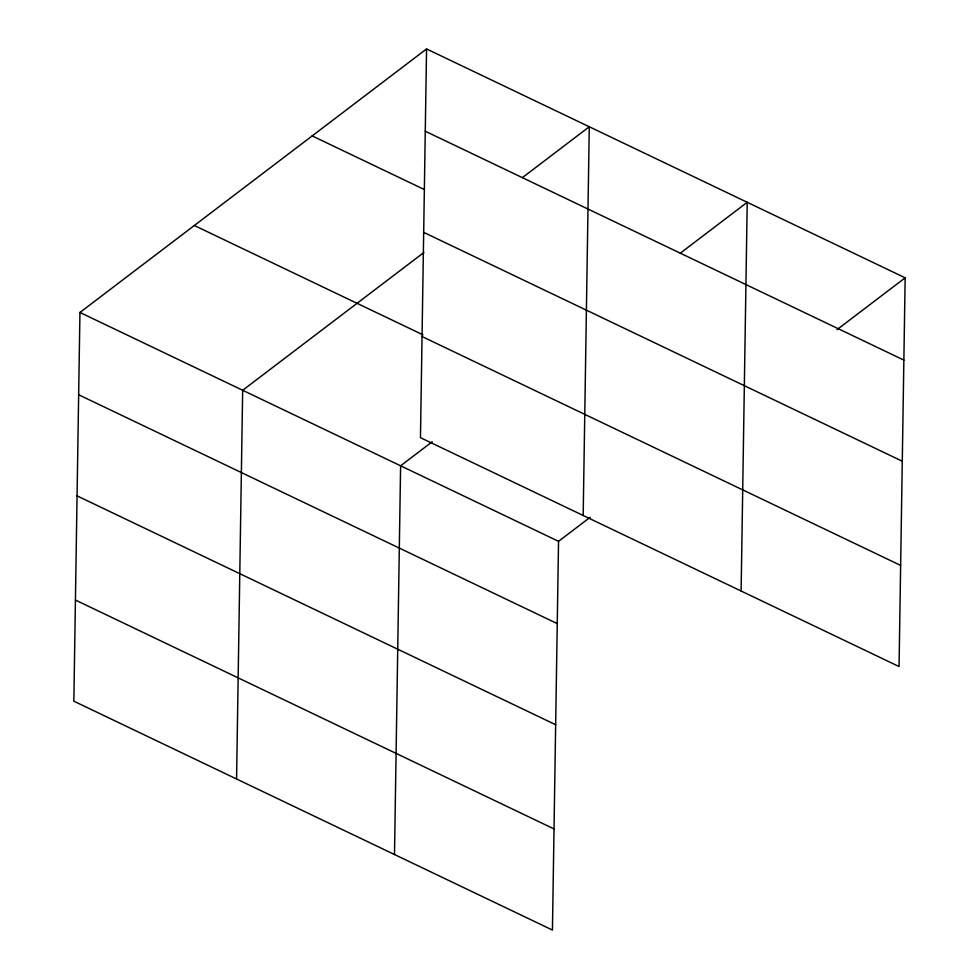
<?xml version="1.0" encoding="UTF-8"?>
<svg xmlns="http://www.w3.org/2000/svg" width="979" height="979" viewBox="0 0 979 979"><rect width="100%" height="100%" fill="white"/><g stroke="black" fill="none" stroke-linecap="round" stroke-linejoin="round"><path stroke-width="1.47" d="M426.563 48.95L420.456 437.674L899.052 666.54L905.159 277.816L426.563 48.95L79.948 312.46L73.841 701.184L552.437 930.05L558.544 541.326L590.178 517.279M236.563 778.99L242.67 390.278L423.87 252.521M394.5 854.52L400.607 465.808L432.241 441.749M583.178 515.48L589.285 126.768L522.358 177.652M741.115 591.01L747.222 202.298L680.295 253.169M837.021 329.629L905.159 277.816M425.278 131.223L903.874 360.101M312.179 135.91L423.883 189.326M423.687 232.353L902.283 461.219M194.332 225.5L422.977 334.842M422.047 336.543L900.643 565.409M79.948 312.46L558.544 541.326M78.65 394.745L557.247 623.611M77.06 495.863L555.656 724.729M75.432 600.054L554.016 828.919"/></g></svg>
